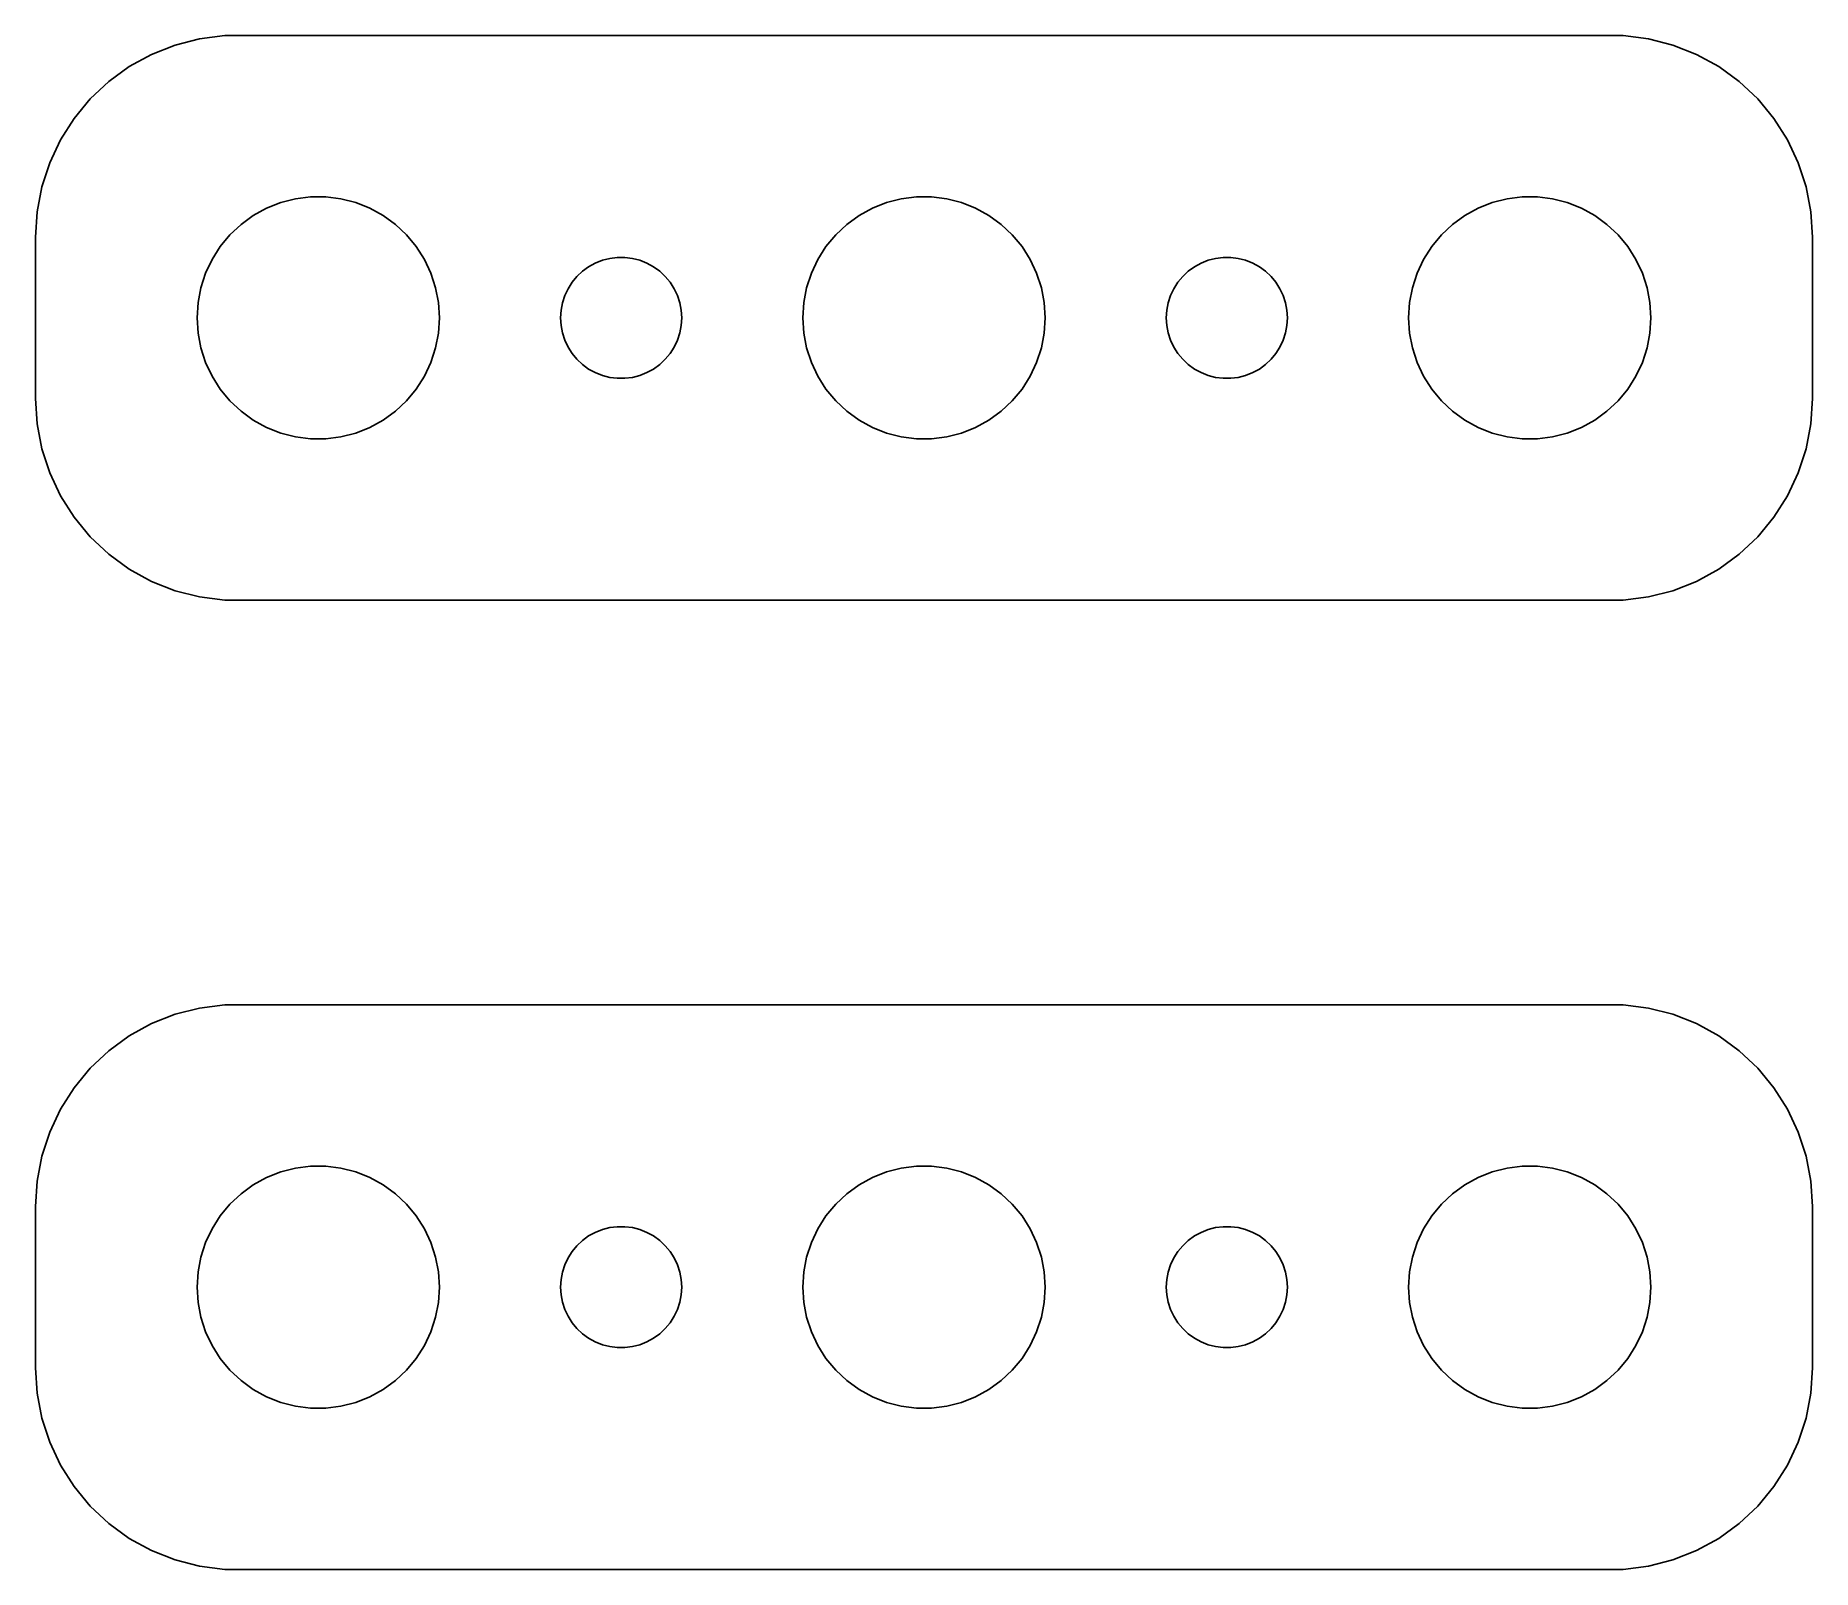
# Model space of a CAD drawing. Header units: metres. Extents: x -22 to 22, y 17 to 55.
import ezdxf

# ---------------------------------------------------------------- set-up
doc = ezdxf.new("R2010")
doc.units = ezdxf.units.M

msp = doc.modelspace()

# ---------------------------------------------------------------- linework, layer by layer
for p, q in [((-18.5451, 54.7553), (-19.1289, 54.5241)), ((-17.9369, 54.9114), (-18.5451, 54.7553)), ((-17.3139, 54.9901), (-17.9369, 54.9114)), ((17.3139, 54.9901), (-17.3139, 54.9901)), ((17.9369, 54.9114), (17.3139, 54.9901)), ((18.5451, 54.7553), (17.9369, 54.9114)), ((19.1289, 54.5241), (18.5451, 54.7553)), ((-19.6791, 54.2216), (-20.1871, 53.8526)), ((-19.1289, 54.5241), (-19.6791, 54.2216)), ((19.6791, 54.2216), (19.1289, 54.5241)), ((20.1871, 53.8526), (19.6791, 54.2216)), ((-20.1871, 53.8526), (-20.6448, 53.4227)), ((20.6448, 53.4227), (20.1871, 53.8526)), ((-20.6448, 53.4227), (-21.0451, 52.9389)), ((21.0451, 52.9389), (20.6448, 53.4227)), ((-21.0451, 52.9389), (-21.3815, 52.4088)), ((21.3815, 52.4088), (21.0451, 52.9389)), ((-21.3815, 52.4088), (-21.6489, 51.8406)), ((21.6489, 51.8406), (21.3815, 52.4088)), ((-21.6489, 51.8406), (-21.8429, 51.2434)), ((21.8429, 51.2434), (21.6489, 51.8406)), ((-21.8429, 51.2434), (-21.9606, 50.6267)), ((21.9606, 50.6267), (21.8429, 51.2434)), ((-21.9606, 50.6267), (-22, 50)), ((-16.6075, 50.533), (-16.2773, 50.7145)), ((-16.2773, 50.7145), (-15.927, 50.8532)), ((-15.927, 50.8532), (-15.5621, 50.9469)), ((-15.5621, 50.9469), (-15.1884, 50.9941)), ((-15.1884, 50.9941), (-14.8116, 50.9941)), ((-14.8116, 50.9941), (-14.4379, 50.9469)), ((-14.4379, 50.9469), (-14.0729, 50.8532)), ((-14.0729, 50.8532), (-13.7227, 50.7145)), ((-13.7227, 50.7145), (-13.3925, 50.533)), ((-1.60747, 50.533), (-1.27733, 50.7145)), ((-1.27733, 50.7145), (-0.92705, 50.8532)), ((-0.92705, 50.8532), (-0.56213, 50.9469)), ((-0.56213, 50.9469), (-0.18837, 50.9941)), ((-0.18837, 50.9941), (0.18837, 50.9941)), ((0.18837, 50.9941), (0.56213, 50.9469)), ((0.56213, 50.9469), (0.92705, 50.8532)), ((0.92705, 50.8532), (1.27733, 50.7145)), ((1.27733, 50.7145), (1.60747, 50.533)), ((13.3925, 50.533), (13.7227, 50.7145)), ((13.7227, 50.7145), (14.0729, 50.8532)), ((14.0729, 50.8532), (14.4379, 50.9469)), ((14.4379, 50.9469), (14.8116, 50.9941)), ((14.8116, 50.9941), (15.1884, 50.9941)), ((15.1884, 50.9941), (15.5621, 50.9469)), ((15.5621, 50.9469), (15.927, 50.8532)), ((15.927, 50.8532), (16.2773, 50.7145)), ((16.2773, 50.7145), (16.6075, 50.533)), ((22, 50), (21.9606, 50.6267)), ((-17.1869, 50.0536), (-16.9123, 50.3115)), ((-16.9123, 50.3115), (-16.6075, 50.533)), ((-13.3925, 50.533), (-13.0877, 50.3115)), ((-13.0877, 50.3115), (-12.8131, 50.0536)), ((-2.1869, 50.0536), (-1.91226, 50.3115)), ((-1.91226, 50.3115), (-1.60747, 50.533)), ((1.60747, 50.533), (1.91226, 50.3115)), ((1.91226, 50.3115), (2.1869, 50.0536)), ((12.8131, 50.0536), (13.0877, 50.3115)), ((13.0877, 50.3115), (13.3925, 50.533)), ((16.6075, 50.533), (16.9123, 50.3115)), ((16.9123, 50.3115), (17.1869, 50.0536)), ((-22, 50), (-22, 46)), ((-17.6289, 49.4453), (-17.427, 49.7634)), ((-17.427, 49.7634), (-17.1869, 50.0536)), ((-12.8131, 50.0536), (-12.5729, 49.7634)), ((-12.5729, 49.7634), (-12.3711, 49.4453)), ((-2.62891, 49.4453), (-2.42705, 49.7634)), ((-2.42705, 49.7634), (-2.1869, 50.0536)), ((2.1869, 50.0536), (2.42705, 49.7634)), ((2.42705, 49.7634), (2.62891, 49.4453)), ((12.3711, 49.4453), (12.5729, 49.7634)), ((12.5729, 49.7634), (12.8131, 50.0536)), ((17.1869, 50.0536), (17.427, 49.7634)), ((17.427, 49.7634), (17.6289, 49.4453)), ((22, 46), (22, 50)), ((-17.7893, 49.1044), (-17.6289, 49.4453)), ((-12.3711, 49.4453), (-12.2107, 49.1044)), ((-8.30373, 49.2665), (-8.13866, 49.3572)), ((-8.13866, 49.3572), (-7.96352, 49.4266)), ((-7.96352, 49.4266), (-7.78107, 49.4734)), ((-7.78107, 49.4734), (-7.59418, 49.497)), ((-7.59418, 49.497), (-7.40581, 49.497)), ((-7.40581, 49.497), (-7.21892, 49.4734)), ((-7.21892, 49.4734), (-7.03647, 49.4266)), ((-7.03647, 49.4266), (-6.86133, 49.3572)), ((-6.86133, 49.3572), (-6.69626, 49.2665)), ((-2.78932, 49.1044), (-2.62891, 49.4453)), ((2.62891, 49.4453), (2.78932, 49.1044)), ((6.69626, 49.2665), (6.86133, 49.3572)), ((6.86133, 49.3572), (7.03647, 49.4266)), ((7.03647, 49.4266), (7.21892, 49.4734)), ((7.21892, 49.4734), (7.40581, 49.497)), ((7.40581, 49.497), (7.59418, 49.497)), ((7.59418, 49.497), (7.78107, 49.4734)), ((7.78107, 49.4734), (7.96352, 49.4266)), ((7.96352, 49.4266), (8.13866, 49.3572)), ((8.13866, 49.3572), (8.30373, 49.2665)), ((12.2107, 49.1044), (12.3711, 49.4453)), ((17.6289, 49.4453), (17.7893, 49.1044)), ((-17.9057, 48.7461), (-17.7893, 49.1044)), ((-12.2107, 49.1044), (-12.0942, 48.7461)), ((-8.81445, 48.7226), (-8.71352, 48.8817)), ((-8.71352, 48.8817), (-8.59344, 49.0268)), ((-8.59344, 49.0268), (-8.45613, 49.1558)), ((-8.45613, 49.1558), (-8.30373, 49.2665)), ((-6.69626, 49.2665), (-6.54385, 49.1558)), ((-6.54385, 49.1558), (-6.40654, 49.0268)), ((-6.40654, 49.0268), (-6.28647, 48.8817)), ((-6.28647, 48.8817), (-6.18553, 48.7226)), ((-2.90575, 48.7461), (-2.78932, 49.1044)), ((2.78932, 49.1044), (2.90575, 48.7461)), ((6.18553, 48.7226), (6.28647, 48.8817)), ((6.28647, 48.8817), (6.40654, 49.0268)), ((6.40654, 49.0268), (6.54385, 49.1558)), ((6.54385, 49.1558), (6.69626, 49.2665)), ((8.30373, 49.2665), (8.45613, 49.1558)), ((8.45613, 49.1558), (8.59344, 49.0268)), ((8.59344, 49.0268), (8.71352, 48.8817)), ((8.71352, 48.8817), (8.81445, 48.7226)), ((12.0942, 48.7461), (12.2107, 49.1044)), ((17.7893, 49.1044), (17.9057, 48.7461)), ((-17.9763, 48.376), (-17.9057, 48.7461)), ((-12.0942, 48.7461), (-12.0237, 48.376)), ((-8.95287, 48.373), (-8.89465, 48.5522)), ((-8.89465, 48.5522), (-8.81445, 48.7226)), ((-6.18553, 48.7226), (-6.10533, 48.5522)), ((-6.10533, 48.5522), (-6.04712, 48.373)), ((-2.97633, 48.376), (-2.90575, 48.7461)), ((2.90575, 48.7461), (2.97633, 48.376)), ((6.04712, 48.373), (6.10533, 48.5522)), ((6.10533, 48.5522), (6.18553, 48.7226)), ((8.81445, 48.7226), (8.89465, 48.5522)), ((8.89465, 48.5522), (8.95287, 48.373)), ((12.0237, 48.376), (12.0942, 48.7461)), ((17.9057, 48.7461), (17.9763, 48.376)), ((-18, 48), (-17.9763, 48.376)), ((-17.9763, 47.624), (-18, 48)), ((-12.0237, 48.376), (-12, 48)), ((-12, 48), (-12.0237, 47.624)), ((-9, 48), (-8.98816, 48.188)), ((-8.98816, 47.812), (-9, 48)), ((-8.98816, 48.188), (-8.95287, 48.373)), ((-6.04712, 48.373), (-6.01183, 48.188)), ((-6.01183, 48.188), (-6, 48)), ((-6, 48), (-6.01183, 47.812)), ((-3, 48), (-2.97633, 48.376)), ((-2.97633, 47.624), (-3, 48)), ((2.97633, 48.376), (3, 48)), ((3, 48), (2.97633, 47.624)), ((6, 48), (6.01183, 48.188)), ((6.01183, 47.812), (6, 48)), ((6.01183, 48.188), (6.04712, 48.373)), ((8.95287, 48.373), (8.98816, 48.188)), ((8.98816, 48.188), (9, 48)), ((9, 48), (8.98816, 47.812)), ((12, 48), (12.0237, 48.376)), ((12.0237, 47.624), (12, 48)), ((17.9763, 48.376), (18, 48)), ((18, 48), (17.9763, 47.624)), ((-17.9057, 47.2539), (-17.9763, 47.624)), ((-12.0237, 47.624), (-12.0942, 47.2539)), ((-8.95287, 47.627), (-8.98816, 47.812)), ((-8.89465, 47.4478), (-8.95287, 47.627)), ((-6.04712, 47.627), (-6.10533, 47.4478)), ((-6.01183, 47.812), (-6.04712, 47.627)), ((-2.90575, 47.2539), (-2.97633, 47.624)), ((2.97633, 47.624), (2.90575, 47.2539)), ((6.04712, 47.627), (6.01183, 47.812)), ((6.10533, 47.4478), (6.04712, 47.627)), ((8.95287, 47.627), (8.89465, 47.4478)), ((8.98816, 47.812), (8.95287, 47.627)), ((12.0942, 47.2539), (12.0237, 47.624)), ((17.9763, 47.624), (17.9057, 47.2539)), ((-17.7893, 46.8956), (-17.9057, 47.2539)), ((-12.0942, 47.2539), (-12.2107, 46.8956)), ((-8.81445, 47.2774), (-8.89465, 47.4478)), ((-8.71352, 47.1183), (-8.81445, 47.2774)), ((-8.59344, 46.9732), (-8.71352, 47.1183)), ((-6.28647, 47.1183), (-6.40654, 46.9732)), ((-6.18553, 47.2774), (-6.28647, 47.1183)), ((-6.10533, 47.4478), (-6.18553, 47.2774)), ((-2.78932, 46.8956), (-2.90575, 47.2539)), ((2.90575, 47.2539), (2.78932, 46.8956)), ((6.18553, 47.2774), (6.10533, 47.4478)), ((6.28647, 47.1183), (6.18553, 47.2774)), ((6.40654, 46.9732), (6.28647, 47.1183)), ((8.71352, 47.1183), (8.59344, 46.9732)), ((8.81445, 47.2774), (8.71352, 47.1183)), ((8.89465, 47.4478), (8.81445, 47.2774)), ((12.2107, 46.8956), (12.0942, 47.2539)), ((17.9057, 47.2539), (17.7893, 46.8956)), ((-17.6289, 46.5547), (-17.7893, 46.8956)), ((-12.2107, 46.8956), (-12.3711, 46.5547)), ((-8.45613, 46.8442), (-8.59344, 46.9732)), ((-8.30373, 46.7335), (-8.45613, 46.8442)), ((-8.13866, 46.6428), (-8.30373, 46.7335)), ((-7.96352, 46.5734), (-8.13866, 46.6428)), ((-6.86133, 46.6428), (-7.03647, 46.5734)), ((-6.69626, 46.7335), (-6.86133, 46.6428)), ((-6.54385, 46.8442), (-6.69626, 46.7335)), ((-6.40654, 46.9732), (-6.54385, 46.8442)), ((-2.62891, 46.5547), (-2.78932, 46.8956)), ((2.78932, 46.8956), (2.62891, 46.5547)), ((6.54385, 46.8442), (6.40654, 46.9732)), ((6.69626, 46.7335), (6.54385, 46.8442)), ((6.86133, 46.6428), (6.69626, 46.7335)), ((7.03647, 46.5734), (6.86133, 46.6428)), ((8.13866, 46.6428), (7.96352, 46.5734)), ((8.30373, 46.7335), (8.13866, 46.6428)), ((8.45613, 46.8442), (8.30373, 46.7335)), ((8.59344, 46.9732), (8.45613, 46.8442)), ((12.3711, 46.5547), (12.2107, 46.8956)), ((17.7893, 46.8956), (17.6289, 46.5547)), ((-17.427, 46.2366), (-17.6289, 46.5547)), ((-17.1869, 45.9464), (-17.427, 46.2366)), ((-12.5729, 46.2366), (-12.8131, 45.9464)), ((-12.3711, 46.5547), (-12.5729, 46.2366)), ((-7.78107, 46.5266), (-7.96352, 46.5734)), ((-7.59418, 46.503), (-7.78107, 46.5266)), ((-7.40581, 46.503), (-7.59418, 46.503)), ((-7.21892, 46.5266), (-7.40581, 46.503)), ((-7.03647, 46.5734), (-7.21892, 46.5266)), ((-2.42705, 46.2366), (-2.62891, 46.5547)), ((-2.1869, 45.9464), (-2.42705, 46.2366)), ((2.42705, 46.2366), (2.1869, 45.9464)), ((2.62891, 46.5547), (2.42705, 46.2366)), ((7.21892, 46.5266), (7.03647, 46.5734)), ((7.40581, 46.503), (7.21892, 46.5266)), ((7.59418, 46.503), (7.40581, 46.503)), ((7.78107, 46.5266), (7.59418, 46.503)), ((7.96352, 46.5734), (7.78107, 46.5266)), ((12.5729, 46.2366), (12.3711, 46.5547)), ((12.8131, 45.9464), (12.5729, 46.2366)), ((17.427, 46.2366), (17.1869, 45.9464)), ((17.6289, 46.5547), (17.427, 46.2366)), ((-22, 46), (-21.9606, 45.3733)), ((-16.9123, 45.6885), (-17.1869, 45.9464)), ((-12.8131, 45.9464), (-13.0877, 45.6885)), ((-1.91226, 45.6885), (-2.1869, 45.9464)), ((2.1869, 45.9464), (1.91226, 45.6885)), ((13.0877, 45.6885), (12.8131, 45.9464)), ((17.1869, 45.9464), (16.9123, 45.6885)), ((21.9606, 45.3733), (22, 46)), ((-21.9606, 45.3733), (-21.8429, 44.7566)), ((-16.6075, 45.467), (-16.9123, 45.6885)), ((-16.2773, 45.2855), (-16.6075, 45.467)), ((-13.3925, 45.467), (-13.7227, 45.2855)), ((-13.0877, 45.6885), (-13.3925, 45.467)), ((-1.60747, 45.467), (-1.91226, 45.6885)), ((-1.27733, 45.2855), (-1.60747, 45.467)), ((1.60747, 45.467), (1.27733, 45.2855)), ((1.91226, 45.6885), (1.60747, 45.467)), ((13.3925, 45.467), (13.0877, 45.6885)), ((13.7227, 45.2855), (13.3925, 45.467)), ((16.6075, 45.467), (16.2773, 45.2855)), ((16.9123, 45.6885), (16.6075, 45.467)), ((21.8429, 44.7566), (21.9606, 45.3733)), ((-15.927, 45.1468), (-16.2773, 45.2855)), ((-15.5621, 45.0531), (-15.927, 45.1468)), ((-15.1884, 45.0059), (-15.5621, 45.0531)), ((-14.8116, 45.0059), (-15.1884, 45.0059)), ((-14.4379, 45.0531), (-14.8116, 45.0059)), ((-14.0729, 45.1468), (-14.4379, 45.0531)), ((-13.7227, 45.2855), (-14.0729, 45.1468)), ((-0.92705, 45.1468), (-1.27733, 45.2855)), ((-0.56213, 45.0531), (-0.92705, 45.1468)), ((-0.18837, 45.0059), (-0.56213, 45.0531)), ((0.18837, 45.0059), (-0.18837, 45.0059)), ((0.56213, 45.0531), (0.18837, 45.0059)), ((0.92705, 45.1468), (0.56213, 45.0531)), ((1.27733, 45.2855), (0.92705, 45.1468)), ((14.0729, 45.1468), (13.7227, 45.2855)), ((14.4379, 45.0531), (14.0729, 45.1468)), ((14.8116, 45.0059), (14.4379, 45.0531)), ((15.1884, 45.0059), (14.8116, 45.0059)), ((15.5621, 45.0531), (15.1884, 45.0059)), ((15.927, 45.1468), (15.5621, 45.0531)), ((16.2773, 45.2855), (15.927, 45.1468)), ((-21.8429, 44.7566), (-21.6489, 44.1594)), ((21.6489, 44.1594), (21.8429, 44.7566)), ((-21.6489, 44.1594), (-21.3815, 43.5912)), ((21.3815, 43.5912), (21.6489, 44.1594)), ((-21.3815, 43.5912), (-21.0451, 43.0611)), ((21.0451, 43.0611), (21.3815, 43.5912)), ((-21.0451, 43.0611), (-20.6448, 42.5773)), ((20.6448, 42.5773), (21.0451, 43.0611)), ((-20.6448, 42.5773), (-20.1871, 42.1474)), ((20.1871, 42.1474), (20.6448, 42.5773)), ((-20.1871, 42.1474), (-19.6791, 41.7784)), ((19.6791, 41.7784), (20.1871, 42.1474)), ((-19.6791, 41.7784), (-19.1289, 41.4759)), ((-19.1289, 41.4759), (-18.5451, 41.2447)), ((18.5451, 41.2447), (19.1289, 41.4759)), ((19.1289, 41.4759), (19.6791, 41.7784)), ((-18.5451, 41.2447), (-17.9369, 41.0886)), ((-17.9369, 41.0886), (-17.3139, 41.0099)), ((-17.3139, 41.0099), (17.3139, 41.0099)), ((17.3139, 41.0099), (17.9369, 41.0886)), ((17.9369, 41.0886), (18.5451, 41.2447)), ((-17.9369, 30.9114), (-18.5451, 30.7553)), ((-17.3139, 30.9901), (-17.9369, 30.9114)), ((17.3139, 30.9901), (-17.3139, 30.9901)), ((17.9369, 30.9114), (17.3139, 30.9901)), ((18.5451, 30.7553), (17.9369, 30.9114)), ((-19.1289, 30.5241), (-19.6791, 30.2216)), ((-18.5451, 30.7553), (-19.1289, 30.5241)), ((19.1289, 30.5241), (18.5451, 30.7553)), ((19.6791, 30.2216), (19.1289, 30.5241)), ((-19.6791, 30.2216), (-20.1871, 29.8526)), ((20.1871, 29.8526), (19.6791, 30.2216)), ((-20.1871, 29.8526), (-20.6448, 29.4227)), ((20.6448, 29.4227), (20.1871, 29.8526)), ((-20.6448, 29.4227), (-21.0451, 28.9389)), ((21.0451, 28.9389), (20.6448, 29.4227)), ((-21.0451, 28.9389), (-21.3815, 28.4088)), ((21.3815, 28.4088), (21.0451, 28.9389)), ((-21.3815, 28.4088), (-21.6489, 27.8406)), ((21.6489, 27.8406), (21.3815, 28.4088)), ((-21.6489, 27.8406), (-21.8429, 27.2434)), ((21.8429, 27.2434), (21.6489, 27.8406)), ((-21.8429, 27.2434), (-21.9606, 26.6267)), ((-16.2773, 26.7145), (-15.927, 26.8532)), ((-15.927, 26.8532), (-15.5621, 26.9469)), ((-15.5621, 26.9469), (-15.1884, 26.9941)), ((-15.1884, 26.9941), (-14.8116, 26.9941)), ((-14.8116, 26.9941), (-14.4379, 26.9469)), ((-14.4379, 26.9469), (-14.0729, 26.8532)), ((-14.0729, 26.8532), (-13.7227, 26.7145)), ((-1.27733, 26.7145), (-0.92705, 26.8532)), ((-0.92705, 26.8532), (-0.56213, 26.9469)), ((-0.56213, 26.9469), (-0.18837, 26.9941)), ((-0.18837, 26.9941), (0.18837, 26.9941)), ((0.18837, 26.9941), (0.56213, 26.9469)), ((0.56213, 26.9469), (0.92705, 26.8532)), ((0.92705, 26.8532), (1.27733, 26.7145)), ((13.7227, 26.7145), (14.0729, 26.8532)), ((14.0729, 26.8532), (14.4379, 26.9469)), ((14.4379, 26.9469), (14.8116, 26.9941)), ((14.8116, 26.9941), (15.1884, 26.9941)), ((15.1884, 26.9941), (15.5621, 26.9469)), ((15.5621, 26.9469), (15.927, 26.8532)), ((15.927, 26.8532), (16.2773, 26.7145)), ((21.9606, 26.6267), (21.8429, 27.2434)), ((-21.9606, 26.6267), (-22, 26)), ((-16.9123, 26.3115), (-16.6075, 26.533)), ((-16.6075, 26.533), (-16.2773, 26.7145)), ((-13.7227, 26.7145), (-13.3925, 26.533)), ((-13.3925, 26.533), (-13.0877, 26.3115)), ((-1.91226, 26.3115), (-1.60747, 26.533)), ((-1.60747, 26.533), (-1.27733, 26.7145)), ((1.27733, 26.7145), (1.60747, 26.533)), ((1.60747, 26.533), (1.91226, 26.3115)), ((13.0877, 26.3115), (13.3925, 26.533)), ((13.3925, 26.533), (13.7227, 26.7145)), ((16.2773, 26.7145), (16.6075, 26.533)), ((16.6075, 26.533), (16.9123, 26.3115)), ((22, 26), (21.9606, 26.6267)), ((-22, 26), (-22, 22)), ((-17.427, 25.7634), (-17.1869, 26.0536)), ((-17.1869, 26.0536), (-16.9123, 26.3115)), ((-13.0877, 26.3115), (-12.8131, 26.0536)), ((-12.8131, 26.0536), (-12.5729, 25.7634)), ((-2.42705, 25.7634), (-2.1869, 26.0536)), ((-2.1869, 26.0536), (-1.91226, 26.3115)), ((1.91226, 26.3115), (2.1869, 26.0536)), ((2.1869, 26.0536), (2.42705, 25.7634)), ((12.5729, 25.7634), (12.8131, 26.0536)), ((12.8131, 26.0536), (13.0877, 26.3115)), ((16.9123, 26.3115), (17.1869, 26.0536)), ((17.1869, 26.0536), (17.427, 25.7634)), ((22, 22), (22, 26)), ((-17.6289, 25.4453), (-17.427, 25.7634)), ((-12.5729, 25.7634), (-12.3711, 25.4453)), ((-2.62891, 25.4453), (-2.42705, 25.7634)), ((2.42705, 25.7634), (2.62891, 25.4453)), ((12.3711, 25.4453), (12.5729, 25.7634)), ((17.427, 25.7634), (17.6289, 25.4453)), ((-17.9057, 24.7461), (-17.7893, 25.1044)), ((-17.7893, 25.1044), (-17.6289, 25.4453)), ((-12.3711, 25.4453), (-12.2107, 25.1044)), ((-12.2107, 25.1044), (-12.0942, 24.7461)), ((-8.59344, 25.0268), (-8.45613, 25.1558)), ((-8.45613, 25.1558), (-8.30373, 25.2665)), ((-8.30373, 25.2665), (-8.13866, 25.3572)), ((-8.13866, 25.3572), (-7.96352, 25.4266)), ((-7.96352, 25.4266), (-7.78107, 25.4734)), ((-7.78107, 25.4734), (-7.59418, 25.497)), ((-7.59418, 25.497), (-7.40581, 25.497)), ((-7.40581, 25.497), (-7.21892, 25.4734)), ((-7.21892, 25.4734), (-7.03647, 25.4266)), ((-7.03647, 25.4266), (-6.86133, 25.3572)), ((-6.86133, 25.3572), (-6.69626, 25.2665)), ((-6.69626, 25.2665), (-6.54385, 25.1558)), ((-6.54385, 25.1558), (-6.40654, 25.0268)), ((-2.90575, 24.7461), (-2.78932, 25.1044)), ((-2.78932, 25.1044), (-2.62891, 25.4453)), ((2.62891, 25.4453), (2.78932, 25.1044)), ((2.78932, 25.1044), (2.90575, 24.7461)), ((6.40654, 25.0268), (6.54385, 25.1558)), ((6.54385, 25.1558), (6.69626, 25.2665)), ((6.69626, 25.2665), (6.86133, 25.3572)), ((6.86133, 25.3572), (7.03647, 25.4266)), ((7.03647, 25.4266), (7.21892, 25.4734)), ((7.21892, 25.4734), (7.40581, 25.497)), ((7.40581, 25.497), (7.59418, 25.497)), ((7.59418, 25.497), (7.78107, 25.4734)), ((7.78107, 25.4734), (7.96352, 25.4266)), ((7.96352, 25.4266), (8.13866, 25.3572)), ((8.13866, 25.3572), (8.30373, 25.2665)), ((8.30373, 25.2665), (8.45613, 25.1558)), ((8.45613, 25.1558), (8.59344, 25.0268)), ((12.0942, 24.7461), (12.2107, 25.1044)), ((12.2107, 25.1044), (12.3711, 25.4453)), ((17.6289, 25.4453), (17.7893, 25.1044)), ((17.7893, 25.1044), (17.9057, 24.7461)), ((-17.9763, 24.376), (-17.9057, 24.7461)), ((-12.0942, 24.7461), (-12.0237, 24.376)), ((-8.89465, 24.5522), (-8.81445, 24.7226)), ((-8.81445, 24.7226), (-8.71352, 24.8817)), ((-8.71352, 24.8817), (-8.59344, 25.0268)), ((-6.40654, 25.0268), (-6.28647, 24.8817)), ((-6.28647, 24.8817), (-6.18553, 24.7226)), ((-6.18553, 24.7226), (-6.10533, 24.5522)), ((-2.97633, 24.376), (-2.90575, 24.7461)), ((2.90575, 24.7461), (2.97633, 24.376)), ((6.10533, 24.5522), (6.18553, 24.7226)), ((6.18553, 24.7226), (6.28647, 24.8817)), ((6.28647, 24.8817), (6.40654, 25.0268)), ((8.59344, 25.0268), (8.71352, 24.8817)), ((8.71352, 24.8817), (8.81445, 24.7226)), ((8.81445, 24.7226), (8.89465, 24.5522)), ((12.0237, 24.376), (12.0942, 24.7461)), ((17.9057, 24.7461), (17.9763, 24.376)), ((-18, 24), (-17.9763, 24.376)), ((-12.0237, 24.376), (-12, 24)), ((-8.98816, 24.188), (-8.95287, 24.373)), ((-8.95287, 24.373), (-8.89465, 24.5522)), ((-6.10533, 24.5522), (-6.04712, 24.373)), ((-6.04712, 24.373), (-6.01183, 24.188)), ((-3, 24), (-2.97633, 24.376)), ((2.97633, 24.376), (3, 24)), ((6.01183, 24.188), (6.04712, 24.373)), ((6.04712, 24.373), (6.10533, 24.5522)), ((8.89465, 24.5522), (8.95287, 24.373)), ((8.95287, 24.373), (8.98816, 24.188)), ((12, 24), (12.0237, 24.376)), ((17.9763, 24.376), (18, 24)), ((-17.9763, 23.624), (-18, 24)), ((-12, 24), (-12.0237, 23.624)), ((-9, 24), (-8.98816, 24.188)), ((-8.98816, 23.812), (-9, 24)), ((-8.95287, 23.627), (-8.98816, 23.812)), ((-6.01183, 23.812), (-6.04712, 23.627)), ((-6.01183, 24.188), (-6, 24)), ((-6, 24), (-6.01183, 23.812)), ((-2.97633, 23.624), (-3, 24)), ((3, 24), (2.97633, 23.624)), ((6, 24), (6.01183, 24.188)), ((6.01183, 23.812), (6, 24)), ((6.04712, 23.627), (6.01183, 23.812)), ((8.98816, 23.812), (8.95287, 23.627)), ((8.98816, 24.188), (9, 24)), ((9, 24), (8.98816, 23.812)), ((12.0237, 23.624), (12, 24)), ((18, 24), (17.9763, 23.624)), ((-17.9057, 23.2539), (-17.9763, 23.624)), ((-12.0237, 23.624), (-12.0942, 23.2539)), ((-8.89465, 23.4478), (-8.95287, 23.627)), ((-8.81445, 23.2774), (-8.89465, 23.4478)), ((-6.10533, 23.4478), (-6.18553, 23.2774)), ((-6.04712, 23.627), (-6.10533, 23.4478)), ((-2.90575, 23.2539), (-2.97633, 23.624)), ((2.97633, 23.624), (2.90575, 23.2539)), ((6.10533, 23.4478), (6.04712, 23.627)), ((6.18553, 23.2774), (6.10533, 23.4478)), ((8.89465, 23.4478), (8.81445, 23.2774)), ((8.95287, 23.627), (8.89465, 23.4478)), ((12.0942, 23.2539), (12.0237, 23.624)), ((17.9763, 23.624), (17.9057, 23.2539)), ((-17.7893, 22.8956), (-17.9057, 23.2539)), ((-17.6289, 22.5547), (-17.7893, 22.8956)), ((-12.2107, 22.8956), (-12.3711, 22.5547)), ((-12.0942, 23.2539), (-12.2107, 22.8956)), ((-8.71352, 23.1183), (-8.81445, 23.2774)), ((-8.59344, 22.9732), (-8.71352, 23.1183)), ((-8.45613, 22.8442), (-8.59344, 22.9732)), ((-6.40654, 22.9732), (-6.54385, 22.8442)), ((-6.28647, 23.1183), (-6.40654, 22.9732)), ((-6.18553, 23.2774), (-6.28647, 23.1183)), ((-2.78932, 22.8956), (-2.90575, 23.2539)), ((-2.62891, 22.5547), (-2.78932, 22.8956)), ((2.78932, 22.8956), (2.62891, 22.5547)), ((2.90575, 23.2539), (2.78932, 22.8956)), ((6.28647, 23.1183), (6.18553, 23.2774)), ((6.40654, 22.9732), (6.28647, 23.1183)), ((6.54385, 22.8442), (6.40654, 22.9732)), ((8.59344, 22.9732), (8.45613, 22.8442)), ((8.71352, 23.1183), (8.59344, 22.9732)), ((8.81445, 23.2774), (8.71352, 23.1183)), ((12.2107, 22.8956), (12.0942, 23.2539)), ((12.3711, 22.5547), (12.2107, 22.8956)), ((17.7893, 22.8956), (17.6289, 22.5547)), ((17.9057, 23.2539), (17.7893, 22.8956)), ((-17.427, 22.2366), (-17.6289, 22.5547)), ((-12.3711, 22.5547), (-12.5729, 22.2366)), ((-8.30373, 22.7335), (-8.45613, 22.8442)), ((-8.13866, 22.6428), (-8.30373, 22.7335)), ((-7.96352, 22.5734), (-8.13866, 22.6428)), ((-7.78107, 22.5266), (-7.96352, 22.5734)), ((-7.59418, 22.503), (-7.78107, 22.5266)), ((-7.40581, 22.503), (-7.59418, 22.503)), ((-7.21892, 22.5266), (-7.40581, 22.503)), ((-7.03647, 22.5734), (-7.21892, 22.5266)), ((-6.86133, 22.6428), (-7.03647, 22.5734)), ((-6.69626, 22.7335), (-6.86133, 22.6428)), ((-6.54385, 22.8442), (-6.69626, 22.7335)), ((-2.42705, 22.2366), (-2.62891, 22.5547)), ((2.62891, 22.5547), (2.42705, 22.2366)), ((6.69626, 22.7335), (6.54385, 22.8442)), ((6.86133, 22.6428), (6.69626, 22.7335)), ((7.03647, 22.5734), (6.86133, 22.6428)), ((7.21892, 22.5266), (7.03647, 22.5734)), ((7.40581, 22.503), (7.21892, 22.5266)), ((7.59418, 22.503), (7.40581, 22.503)), ((7.78107, 22.5266), (7.59418, 22.503)), ((7.96352, 22.5734), (7.78107, 22.5266)), ((8.13866, 22.6428), (7.96352, 22.5734)), ((8.30373, 22.7335), (8.13866, 22.6428)), ((8.45613, 22.8442), (8.30373, 22.7335)), ((12.5729, 22.2366), (12.3711, 22.5547)), ((17.6289, 22.5547), (17.427, 22.2366)), ((-22, 22), (-21.9606, 21.3733)), ((-17.1869, 21.9464), (-17.427, 22.2366)), ((-12.5729, 22.2366), (-12.8131, 21.9464)), ((-2.1869, 21.9464), (-2.42705, 22.2366)), ((2.42705, 22.2366), (2.1869, 21.9464)), ((12.8131, 21.9464), (12.5729, 22.2366)), ((17.427, 22.2366), (17.1869, 21.9464)), ((21.9606, 21.3733), (22, 22)), ((-16.9123, 21.6885), (-17.1869, 21.9464)), ((-16.6075, 21.467), (-16.9123, 21.6885)), ((-13.0877, 21.6885), (-13.3925, 21.467)), ((-12.8131, 21.9464), (-13.0877, 21.6885)), ((-1.91226, 21.6885), (-2.1869, 21.9464)), ((-1.60747, 21.467), (-1.91226, 21.6885)), ((1.91226, 21.6885), (1.60747, 21.467)), ((2.1869, 21.9464), (1.91226, 21.6885)), ((13.0877, 21.6885), (12.8131, 21.9464)), ((13.3925, 21.467), (13.0877, 21.6885)), ((16.9123, 21.6885), (16.6075, 21.467)), ((17.1869, 21.9464), (16.9123, 21.6885)), ((-21.9606, 21.3733), (-21.8429, 20.7566)), ((-16.2773, 21.2855), (-16.6075, 21.467)), ((-15.927, 21.1468), (-16.2773, 21.2855)), ((-15.5621, 21.0531), (-15.927, 21.1468)), ((-14.0729, 21.1468), (-14.4379, 21.0531)), ((-13.7227, 21.2855), (-14.0729, 21.1468)), ((-13.3925, 21.467), (-13.7227, 21.2855)), ((-1.27733, 21.2855), (-1.60747, 21.467)), ((-0.92705, 21.1468), (-1.27733, 21.2855)), ((-0.56213, 21.0531), (-0.92705, 21.1468)), ((0.92705, 21.1468), (0.56213, 21.0531)), ((1.27733, 21.2855), (0.92705, 21.1468)), ((1.60747, 21.467), (1.27733, 21.2855)), ((13.7227, 21.2855), (13.3925, 21.467)), ((14.0729, 21.1468), (13.7227, 21.2855)), ((14.4379, 21.0531), (14.0729, 21.1468)), ((15.927, 21.1468), (15.5621, 21.0531)), ((16.2773, 21.2855), (15.927, 21.1468)), ((16.6075, 21.467), (16.2773, 21.2855)), ((21.8429, 20.7566), (21.9606, 21.3733)), ((-21.8429, 20.7566), (-21.6489, 20.1594)), ((-15.1884, 21.0059), (-15.5621, 21.0531)), ((-14.8116, 21.0059), (-15.1884, 21.0059)), ((-14.4379, 21.0531), (-14.8116, 21.0059)), ((-0.18837, 21.0059), (-0.56213, 21.0531)), ((0.18837, 21.0059), (-0.18837, 21.0059)), ((0.56213, 21.0531), (0.18837, 21.0059)), ((14.8116, 21.0059), (14.4379, 21.0531)), ((15.1884, 21.0059), (14.8116, 21.0059)), ((15.5621, 21.0531), (15.1884, 21.0059)), ((21.6489, 20.1594), (21.8429, 20.7566)), ((-21.6489, 20.1594), (-21.3815, 19.5912)), ((21.3815, 19.5912), (21.6489, 20.1594)), ((-21.3815, 19.5912), (-21.0451, 19.0611)), ((21.0451, 19.0611), (21.3815, 19.5912)), ((-21.0451, 19.0611), (-20.6448, 18.5773)), ((20.6448, 18.5773), (21.0451, 19.0611)), ((-20.6448, 18.5773), (-20.1871, 18.1474)), ((20.1871, 18.1474), (20.6448, 18.5773)), ((-20.1871, 18.1474), (-19.6791, 17.7784)), ((19.6791, 17.7784), (20.1871, 18.1474)), ((-19.6791, 17.7784), (-19.1289, 17.4759)), ((19.1289, 17.4759), (19.6791, 17.7784)), ((-19.1289, 17.4759), (-18.5451, 17.2447)), ((-18.5451, 17.2447), (-17.9369, 17.0886)), ((17.9369, 17.0886), (18.5451, 17.2447)), ((18.5451, 17.2447), (19.1289, 17.4759)), ((-17.9369, 17.0886), (-17.3139, 17.0099)), ((-17.3139, 17.0099), (17.3139, 17.0099)), ((17.3139, 17.0099), (17.9369, 17.0886))]:
    msp.add_line(p, q)

doc.saveas('drawing.dxf')
